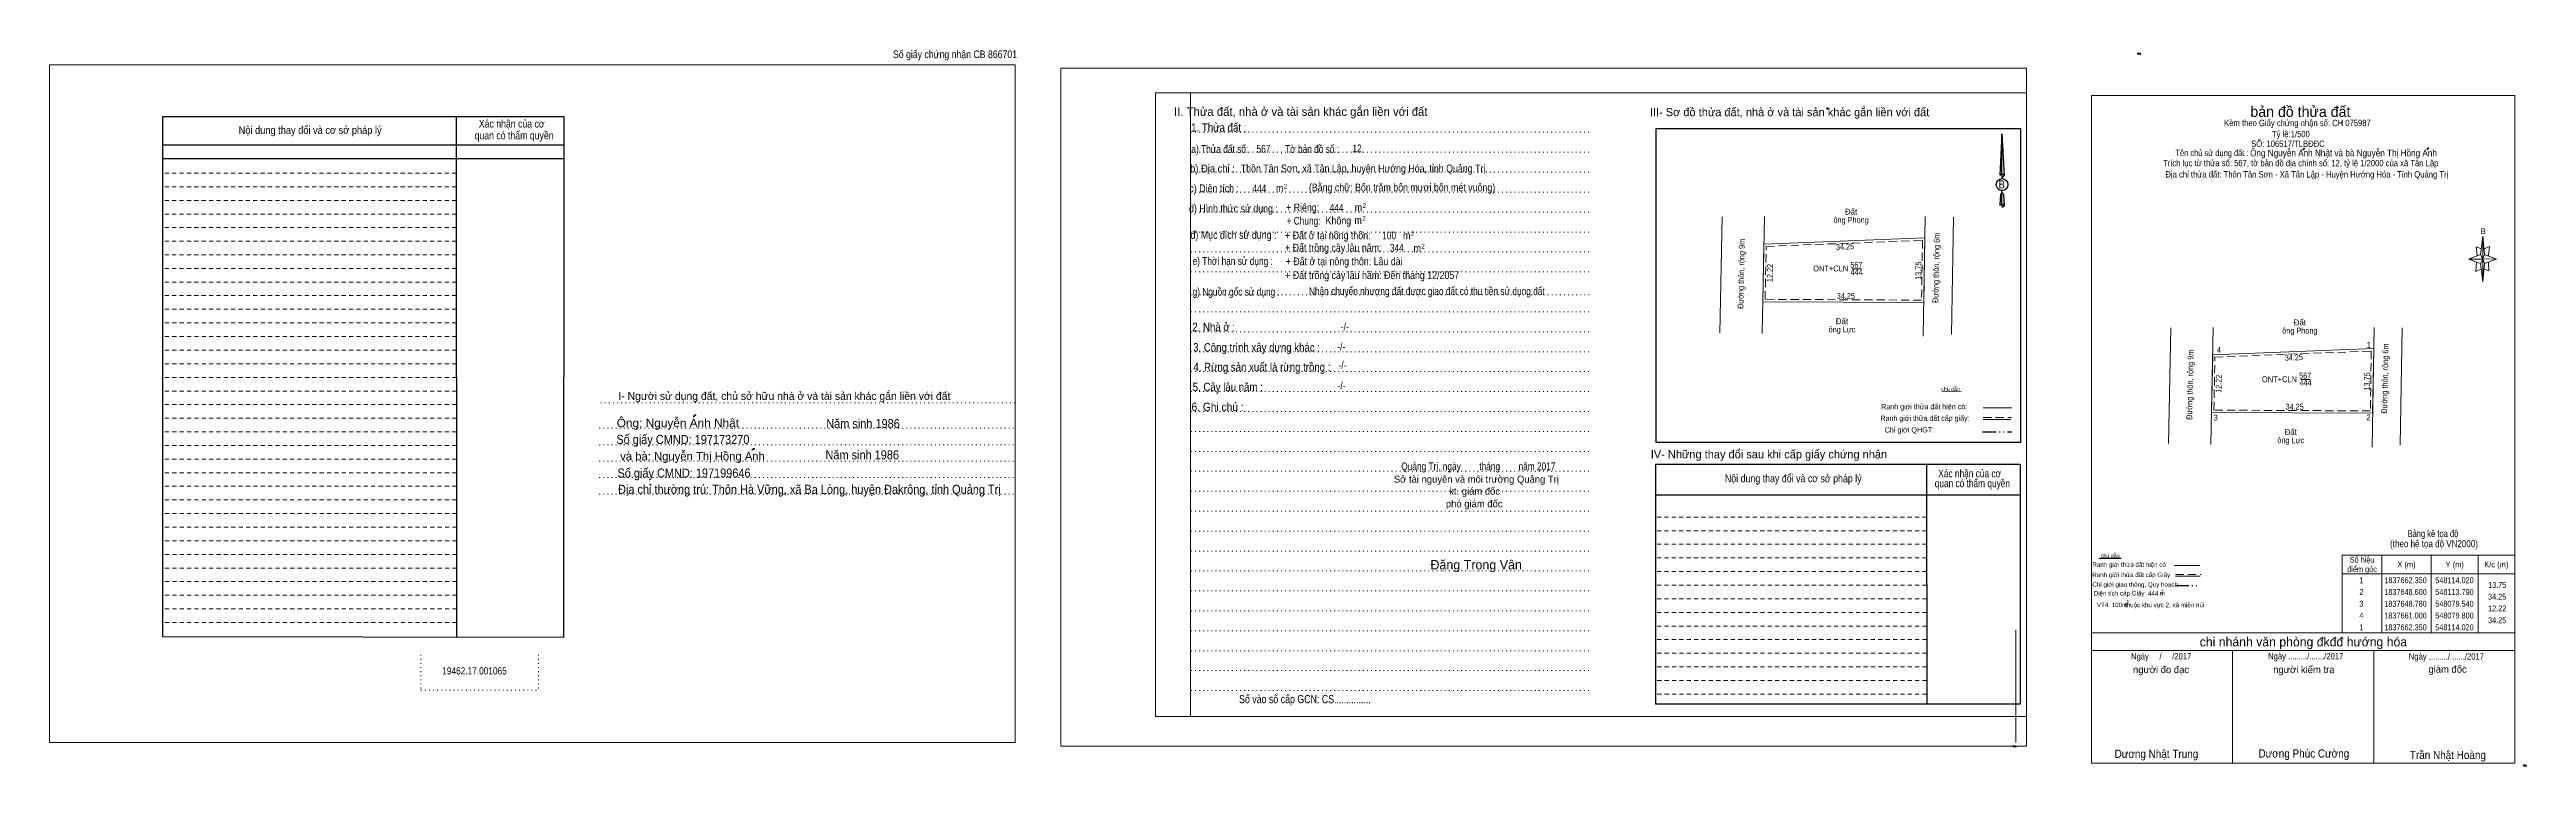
# Model space of a CAD drawing. Header units: metres. Extents: x 547620 to 548146, y 1837574 to 1837726.
import ezdxf
from ezdxf.enums import TextEntityAlignment as Align

# ---------------------------------------------------------------- set-up
doc = ezdxf.new("R2010")
doc.units = ezdxf.units.M
doc.header["$LTSCALE"] = 0.58
doc.header["$PDMODE"] = 32
doc.header["$PDSIZE"] = 0.29
for name, pattern in [('DASH_DOUBLE_DOT', [9.2, 5, -1.2, 0.3, -1.2, 0.3, -1.2]), ('DOTTED', [1.5, 0.3, -1.2]), ('MEDIUM_DASHED', [4.5, 3, -1.5]), ('SHORT_DASHED', [2.7, 1.5, -1.2])]:
    doc.linetypes.add(name, pattern=pattern)
for name, color, linetype, lineweight in [('1', 7, 'DOTTED', 13), ('16', 7, 'Continuous', 25), ('2', 7, 'SHORT_DASHED', 13), ('28', 7, 'Continuous', 25), ('34', 7, 'Continuous', 13), ('4', 7, 'Continuous', 13), ('42', 7, 'Continuous', 13), ('5', 7, 'Continuous', 13), ('63', 7, 'Continuous', 25)]:
    doc.layers.add(name, color=color, linetype=linetype, lineweight=lineweight)
for name, color, linetype in [('18', 7, 'Continuous'), ('3', 7, 'Continuous'), ('40', 7, 'Continuous'), ('6', 7, 'Continuous'), ('7', 7, 'Continuous'), ('8', 7, 'Continuous')]:
    doc.layers.add(name, color=color, linetype=linetype)

msp = doc.modelspace()

# ---------------------------------------------------------------- hatches: boundary and pattern name
at = {"layer": '34'}
for points in [[(548098.96, 1837704.58), (548099.24, 1837704.77), (548099.28, 1837704.81), (548099.3, 1837704.84), (548099.31, 1837704.87), (548099.29, 1837704.91), (548099.26, 1837704.93), (548099.2, 1837704.91), (548099.16, 1837704.88), (548099.15, 1837704.87), (548098.87, 1837704.58)], [(548125.37, 1837704.66), (548125.65, 1837704.85), (548125.69, 1837704.89), (548125.71, 1837704.92), (548125.72, 1837704.95), (548125.7, 1837704.99), (548125.67, 1837705.01), (548125.61, 1837704.99), (548125.57, 1837704.96), (548125.56, 1837704.95), (548125.28, 1837704.66)]]:
    msp.add_hatch(color=256, dxfattribs=at).paths.add_polyline_path(points)
at = {"layer": '4'}
for points in [[(547756.88, 1837647.84), (547756.98, 1837647.84), (547757.39, 1837648.11), (547757.43, 1837648.14), (547757.44, 1837648.19), (547757.43, 1837648.23), (547757.4, 1837648.26), (547757.34, 1837648.28), (547757.26, 1837648.25)], [(547769.35, 1837640.73), (547769.45, 1837640.73), (547769.86, 1837641), (547769.9, 1837641.03), (547769.91, 1837641.08), (547769.9, 1837641.12), (547769.87, 1837641.15), (547769.81, 1837641.17), (547769.73, 1837641.14)]]:
    msp.add_hatch(color=256, dxfattribs=at).paths.add_polyline_path(points)

# ---------------------------------------------------------------- linework, layer by layer
at = {"layer": '1', "linetype": 'Continuous'}
for p, q in [((547855.1, 1837716.69), (548040.2, 1837716.69)), ((547855.1, 1837716.69), (547855.1, 1837584.19)), ((548040.2, 1837716.69), (548040.2, 1837583.07)), ((548040.2, 1837716.69), (548040.2, 1837583.07)), ((548040.2, 1837716.69), (548040.2, 1837584.19)), ((547855.1, 1837584.19), (548040.2, 1837584.19))]:
    msp.add_line(p, q, dxfattribs=at)
at = {"layer": '1'}
for p, q in [((547862.6, 1837716.69), (547862.6, 1837584.19)), ((547862.6, 1837716.69), (547862.6, 1837584.19)), ((547862.68, 1837708.29), (547947.22, 1837708.29)), ((547862.68, 1837704.05), (547947.22, 1837704.05)), ((547862.68, 1837699.81), (547947.22, 1837699.81)), ((547862.68, 1837695.59), (547947.22, 1837695.59)), ((547862.68, 1837691.35), (547947.22, 1837691.35)), ((547862.68, 1837687.11), (547947.22, 1837687.11)), ((547862.68, 1837682.87), (547947.22, 1837682.87)), ((547862.68, 1837678.65), (547947.22, 1837678.65)), ((547862.78, 1837673.76), (547947.32, 1837673.76)), ((547862.68, 1837670.17), (547947.22, 1837670.17)), ((547862.68, 1837665.93), (547947.22, 1837665.93)), ((547862.68, 1837661.69), (547947.22, 1837661.69)), ((547862.68, 1837657.45), (547947.22, 1837657.45)), ((547862.68, 1837653.23), (547947.22, 1837653.23)), ((547737.24, 1837650.83), (547825.3, 1837650.83)), ((547862.68, 1837648.99), (547947.22, 1837648.99)), ((547736.94, 1837645.43), (547825, 1837645.43)), ((547736.94, 1837641.93), (547825, 1837641.93)), ((547862.68, 1837644.75), (547947.22, 1837644.75)), ((547736.94, 1837638.43), (547825, 1837638.43)), ((547862.68, 1837640.51), (547947.22, 1837640.51)), ((547736.94, 1837634.93), (547825, 1837634.93)), ((547736.94, 1837631.43), (547825, 1837631.43)), ((547862.68, 1837636.27), (547947.22, 1837636.27)), ((547862.68, 1837632.05), (547947.22, 1837632.05)), ((547862.68, 1837627.81), (547947.22, 1837627.81)), ((547862.68, 1837623.57), (547947.22, 1837623.57)), ((547862.68, 1837619.33), (547947.22, 1837619.33)), ((547862.68, 1837615.11), (547947.22, 1837615.11)), ((547862.68, 1837610.87), (547947.22, 1837610.87)), ((547862.68, 1837606.63), (547947.22, 1837606.63)), ((547862.68, 1837602.39), (547947.22, 1837602.39)), ((547699.02, 1837597.29), (547699.02, 1837589.79)), ((547724, 1837597.29), (547724, 1837589.79)), ((547862.68, 1837598.17), (547947.22, 1837598.17)), ((547699.02, 1837589.79), (547724, 1837589.79)), ((547862.68, 1837593.93), (547947.22, 1837593.93)), ((547862.68, 1837589.69), (547947.22, 1837589.69))]:
    msp.add_line(p, q, dxfattribs=at)
at = {"layer": '1', "linetype": 'Continuous'}
for points in [[(547620.1, 1837578.65), (547825.3, 1837578.65), (547825.3, 1837722.65), (547620.1, 1837722.65)], [(547620.1, 1837722.65), (547825.3, 1837722.65), (547825.3, 1837578.65), (547620.1, 1837578.65)], [(547620.1, 1837578.65), (547825.3, 1837578.65), (547825.3, 1837722.65), (547620.1, 1837722.65)], [(547835, 1837577.89), (548040.2, 1837577.89), (548040.2, 1837721.89), (547835, 1837721.89)], [(547862.6, 1837716.69), (548040.2, 1837716.69), (548040.2, 1837584.19), (547862.6, 1837584.19)], [(548114.02, 1837662.35), (548113.79, 1837648.6), (548079.54, 1837648.78), (548079.8, 1837661)]]:
    msp.add_lwpolyline(points, close=True, dxfattribs=at)
at = {"layer": '1', "linetype": 'MEDIUM_DASHED'}
msp.add_lwpolyline([(548113.51, 1837661.83), (548113.3, 1837649.1), (548080.05, 1837649.28), (548080.29, 1837660.52)], close=True, dxfattribs=at)
at = {"layer": '16'}
msp.add_line((548060.32, 1837617.72), (548055.7, 1837617.72), dxfattribs=at)
at = {"layer": '2', "linetype": 'Continuous', "lineweight": 25}
for p, q in [((547729.38, 1837711.61), (547644.1, 1837711.61)), ((547644.1, 1837711.61), (547644.1, 1837601.09)), ((547706.54, 1837711.61), (547706.56, 1837601.01)), ((547729.38, 1837705.57), (547644.22, 1837705.57)), ((547729.38, 1837702.69), (547644.22, 1837702.69))]:
    msp.add_line(p, q, dxfattribs=at)
at = {"layer": '2'}
for p, q in [((547706.54, 1837699.61), (547644.1, 1837699.61)), ((547706.54, 1837696.73), (547644.1, 1837696.73)), ((547706.54, 1837696.73), (547644.1, 1837696.73)), ((547706.54, 1837693.83), (547644.1, 1837693.83)), ((547706.54, 1837690.93), (547644.1, 1837690.93)), ((547706.54, 1837688.05), (547644.1, 1837688.05)), ((547706.54, 1837685.15), (547644.1, 1837685.15)), ((547706.54, 1837682.27), (547644.1, 1837682.27)), ((547706.54, 1837679.37), (547644.1, 1837679.37)), ((547706.54, 1837676.47), (547644.1, 1837676.47)), ((547706.54, 1837673.59), (547644.1, 1837673.59)), ((547706.56, 1837670.69), (547644.1, 1837670.69)), ((547706.56, 1837667.79), (547644.1, 1837667.79)), ((547706.56, 1837664.91), (547644.1, 1837664.91)), ((547706.56, 1837662.01), (547644.1, 1837662.01)), ((547706.56, 1837659.13), (547644.1, 1837659.13)), ((547706.56, 1837656.23), (547644.1, 1837656.23)), ((547706.56, 1837653.33), (547644.1, 1837653.33)), ((547706.56, 1837650.45), (547644.1, 1837650.45)), ((547706.56, 1837647.55), (547644.1, 1837647.55)), ((547706.56, 1837644.65), (547644.1, 1837644.65)), ((547706.56, 1837641.77), (547644.1, 1837641.77)), ((547706.56, 1837638.87), (547644.1, 1837638.87)), ((547706.56, 1837635.97), (547644.1, 1837635.97)), ((547706.56, 1837633.09), (547644.1, 1837633.09)), ((547706.56, 1837630.19), (547644.1, 1837630.19)), ((547706.58, 1837627.31), (547644.1, 1837627.31)), ((547706.58, 1837624.41), (547644.1, 1837624.41)), ((547706.58, 1837621.51), (547644.1, 1837621.51)), ((548018.98, 1837623.65), (547961.4, 1837623.65)), ((548018.98, 1837620.77), (547961.4, 1837620.77)), ((547706.58, 1837618.63), (547644.1, 1837618.63)), ((547706.58, 1837615.73), (547644.1, 1837615.73)), ((548018.98, 1837617.87), (547961.4, 1837617.87)), ((547706.58, 1837612.83), (547644.1, 1837612.83)), ((548018.98, 1837614.97), (547961.4, 1837614.97)), ((548019, 1837612.09), (547961.4, 1837612.09)), ((547706.58, 1837609.95), (547644.1, 1837609.95)), ((547706.58, 1837607.05), (547644.1, 1837607.05)), ((548019, 1837609.19), (547961.4, 1837609.19)), ((548019, 1837606.29), (547961.4, 1837606.29)), ((547706.58, 1837604.17), (547644.1, 1837604.17)), ((548019, 1837603.41), (547961.4, 1837603.41)), ((548019, 1837600.51), (547961.4, 1837600.51)), ((548019.02, 1837597.63), (547961.4, 1837597.63)), ((548019.02, 1837594.73), (547961.4, 1837594.73)), ((548019.02, 1837591.83), (547961.4, 1837591.83)), ((548019.02, 1837588.95), (547961.4, 1837588.95))]:
    msp.add_line(p, q, dxfattribs=at)
at = {"layer": '2', "linetype": 'Continuous', "lineweight": 25}
msp.add_lwpolyline([(547729.38, 1837711.61), (547729.32, 1837600.97), (547644.1, 1837601.09)], dxfattribs=at)
at = {"layer": '28'}
for p, q in [((548018.98, 1837637.69), (548019.02, 1837586.81)), ((548038.92, 1837637.69), (548038.88, 1837586.81)), ((548038.92, 1837637.69), (548038.88, 1837586.81)), ((548038.92, 1837631.23), (547961.4, 1837631.23)), ((548038.88, 1837586.81), (547961.4, 1837586.81))]:
    msp.add_line(p, q, dxfattribs=at)
at = {"layer": '28', "linetype": 'SHORT_DASHED', "lineweight": 13}
msp.add_line((548018.98, 1837626.55), (547961.4, 1837626.55), dxfattribs=at)
at = {"layer": '28'}
msp.add_lwpolyline([(548038.92, 1837637.69), (547961.4, 1837637.69), (547961.4, 1837586.81)], dxfattribs=at)
at = {"layer": '34'}
for points in [[(548098.96, 1837704.58), (548099.24, 1837704.77), (548099.28, 1837704.81), (548099.3, 1837704.84), (548099.31, 1837704.87), (548099.29, 1837704.91), (548099.26, 1837704.93), (548099.2, 1837704.91), (548099.16, 1837704.88), (548099.15, 1837704.87), (548098.87, 1837704.58)], [(548125.37, 1837704.66), (548125.65, 1837704.85), (548125.69, 1837704.89), (548125.71, 1837704.92), (548125.72, 1837704.95), (548125.7, 1837704.99), (548125.67, 1837705.01), (548125.61, 1837704.99), (548125.57, 1837704.96), (548125.56, 1837704.95), (548125.28, 1837704.66)]]:
    msp.add_lwpolyline(points, close=True, dxfattribs=at)
at = {"layer": '4'}
for points in [[(547756.88, 1837647.84), (547756.98, 1837647.84), (547757.39, 1837648.11), (547757.43, 1837648.14), (547757.44, 1837648.19), (547757.43, 1837648.23), (547757.4, 1837648.26), (547757.34, 1837648.28), (547757.26, 1837648.25)], [(547769.35, 1837640.73), (547769.45, 1837640.73), (547769.86, 1837641), (547769.9, 1837641.03), (547769.91, 1837641.08), (547769.9, 1837641.12), (547769.87, 1837641.15), (547769.81, 1837641.17), (547769.73, 1837641.14)]]:
    msp.add_lwpolyline(points, close=True, dxfattribs=at)
at = {"layer": '42'}
for p, q in [((548070.92, 1837666.78), (548070.4, 1837642.18)), ((548079.92, 1837666.85), (548079.4, 1837641.99)), ((548114.1, 1837666.84), (548113.67, 1837641.42)), ((548120.09, 1837666.74), (548119.67, 1837641.82)), ((548079.8, 1837661), (548114.02, 1837662.35)), ((548113.79, 1837648.6), (548079.54, 1837648.78))]:
    msp.add_line(p, q, dxfattribs=at)
at = {"layer": '5'}
for p, q in [((548136.7, 1837682.34), (548137.2, 1837686.24)), ((548136.7, 1837680.44), (548134.2, 1837681.34)), ((548137.6, 1837680.44), (548137.2, 1837676.54)), ((548138.5, 1837678.84), (548137.5, 1837679.24)), ((548137.6, 1837682.34), (548140.1, 1837681.34)), ((548138.4, 1837680.74), (548138.5, 1837678.84)), ((548071.7, 1837616.24), (548077.08, 1837616.24)), ((548071.9, 1837614), (548077.16, 1837614)), ((548037.94, 1837578.65), (548037.94, 1837602.55)), ((548054.04, 1837601.98), (548144.04, 1837601.98)), ((548054.04, 1837598.18), (548143.84, 1837598.18)), ((548054.04, 1837598.18), (548143.84, 1837598.18)), ((548054.04, 1837598.18), (548143.84, 1837598.18)), ((548084.04, 1837574.28), (548084.04, 1837598.18)), ((548114.04, 1837574.28), (548114.04, 1837598.18)), ((548144.04, 1837574.28), (548054.04, 1837574.28))]:
    msp.add_line(p, q, dxfattribs=at)
at = {"layer": '5', "linetype": 'DASH_DOUBLE_DOT', "lineweight": 25}
msp.add_line((548071.8, 1837612.02), (548077.04, 1837612.02), dxfattribs=at)
at = {"layer": '5', "linetype": 'MEDIUM_DASHED'}
msp.add_line((548071.9, 1837614.32), (548077.34, 1837614.32), dxfattribs=at)
at = {"layer": '5'}
for points in [[(548054.04, 1837688.01), (548054.04, 1837716.08), (548144.04, 1837716.08), (548144.04, 1837574.28), (548054.04, 1837574.28), (548054.04, 1837635.07)], [(548136.9, 1837683.54), (548135.8, 1837683.94), (548136, 1837682.04)], [(548137.5, 1837683.54), (548138.6, 1837684.04), (548138.4, 1837682.04)], [(548137.2, 1837681.34), (548136.7, 1837682.34), (548134.2, 1837681.34)], [(548135.9, 1837680.74), (548135.7, 1837678.74), (548136.8, 1837679.24)], [(548137.2, 1837681.34), (548137.6, 1837680.44), (548140.1, 1837681.34)]]:
    msp.add_lwpolyline(points, dxfattribs=at)
for points in [[(548137.2, 1837686.24), (548137.6, 1837682.34), (548137.2, 1837681.34)], [(548137.2, 1837681.34), (548134.2, 1837681.34), (548136.7, 1837682.34), (548137.6, 1837680.44), (548140.1, 1837681.34), (548137.2, 1837681.44)], [(548137.2, 1837681.34), (548137.2, 1837676.54), (548136.7, 1837680.44)]]:
    msp.add_lwpolyline(points, close=True, dxfattribs=at)
for p in [(548063.96, 1837725.02), (548064.36, 1837724.96), (548037.48, 1837577.87), (548037.88, 1837577.81), (548145.94, 1837573.78), (548146.34, 1837573.72)]:
    msp.add_point(p, dxfattribs=at)
at = {"layer": '63'}
for p, q in [((547961.48, 1837709.03), (547961.48, 1837642.39)), ((548035.02, 1837707.99), (548035.48, 1837699.15)), ((548035.02, 1837707.99), (548035.48, 1837699.15)), ((548035.02, 1837707.99), (548035.48, 1837699.15)), ((548039, 1837642.39), (548039, 1837709.03)), ((548034.64, 1837700.53), (548034.56, 1837699.17)), ((548035.02, 1837699.45), (548035.02, 1837699.11)), ((548035.02, 1837699.11), (548035.02, 1837698.85)), ((548035.02, 1837698.85), (548035.02, 1837698.51)), ((548035.02, 1837698.85), (548035.02, 1837698.51)), ((548035.02, 1837698.85), (548035.02, 1837698.51)), ((548035.02, 1837695.53), (548035.02, 1837695.93)), ((548035.02, 1837695.53), (548035.02, 1837695.93)), ((548035.02, 1837695.53), (548035.02, 1837695.93)), ((548035.02, 1837695.53), (548035.36, 1837695.05)), ((548035.02, 1837695.53), (548035.36, 1837695.05)), ((548035.02, 1837695.53), (548035.36, 1837695.05)), ((548035.36, 1837695.05), (548035.48, 1837692.73)), ((548035.36, 1837695.05), (548035.48, 1837692.73)), ((548035.36, 1837695.05), (548035.48, 1837692.73)), ((548035.48, 1837699.15), (548035.48, 1837699.17)), ((548035.02, 1837693.03), (548035.02, 1837692.69)), ((548035.02, 1837692.69), (548035.02, 1837692.43)), ((548035.48, 1837692.73), (548035.48, 1837692.75)), ((548039, 1837642.39), (547961.48, 1837642.39))]:
    msp.add_line(p, q, dxfattribs=at)
at = {"layer": '63', "lineweight": 13}
for p, q in [((547975.55, 1837690.31), (547975.03, 1837665.71)), ((547984.55, 1837690.38), (547984.03, 1837665.52)), ((548018.73, 1837690.37), (548018.3, 1837664.95)), ((548024.72, 1837690.27), (548024.3, 1837665.35)), ((547984.43, 1837684.53), (548018.65, 1837685.88)), ((548054.04, 1837688.01), (548054.04, 1837635.07)), ((548003.17, 1837679.29), (548005.1, 1837679.29)), ((548018.42, 1837672.13), (547984.17, 1837672.31)), ((548022.28, 1837653.15), (548026.32, 1837653.21)), ((548098.54, 1837655.76), (548100.47, 1837655.76)), ((548031, 1837649.73), (548037.1, 1837649.73)), ((548031.04, 1837647.25), (548036.9, 1837647.25)), ((548031.04, 1837647.25), (548036.9, 1837647.25)), ((548115.74, 1837618.48), (548115.74, 1837601.98)), ((548126.24, 1837618.48), (548126.24, 1837601.98)), ((548136.24, 1837618.48), (548136.24, 1837601.98)), ((548107.34, 1837614.48), (548144.04, 1837614.48))]:
    msp.add_line(p, q, dxfattribs=at)
at = {"layer": '63', "linetype": 'MEDIUM_DASHED', "lineweight": 13}
msp.add_line((548031.04, 1837647.69), (548037.04, 1837647.69), dxfattribs=at)
at = {"layer": '63', "linetype": 'DASH_DOUBLE_DOT'}
msp.add_line((548030.86, 1837644.65), (548037.1, 1837644.65), dxfattribs=at)
at = {"layer": '63'}
for points in [[(548039, 1837642.39), (548039, 1837709.03), (547961.48, 1837709.03)], [(548035.02, 1837699.45), (548035.02, 1837707.99), (548034.64, 1837700.53)], [(548035.02, 1837693.03), (548035.02, 1837695.53), (548034.68, 1837695.05), (548034.64, 1837694.11), (548034.56, 1837692.75)]]:
    msp.add_lwpolyline(points, dxfattribs=at)
at = {"layer": '63', "lineweight": 13}
for points in [[(548018.65, 1837685.88), (548018.42, 1837672.13), (547984.17, 1837672.31), (547984.43, 1837684.53)], [(548107.34, 1837618.48), (548144.04, 1837618.48), (548144.04, 1837601.98), (548107.34, 1837601.98)]]:
    msp.add_lwpolyline(points, close=True, dxfattribs=at)
at = {"layer": '63', "linetype": 'MEDIUM_DASHED', "lineweight": 13}
msp.add_lwpolyline([(548018.14, 1837685.36), (548017.93, 1837672.63), (547984.68, 1837672.81), (547984.92, 1837684.05)], close=True, dxfattribs=at)
at = {"layer": '63'}
msp.add_ellipse((548035.0386, 1837697.1897), major_axis=(0, 1.258), ratio=0.983453, dxfattribs=at)
for centre, start_param, end_param in [((548035.039, 1837699.1282), 1.57079633, 3.07445202), ((548035.039, 1837699.1282), 0.06714063, 1.57079633), ((548035.039, 1837699.1282), 4.71238898, 6.28318531), ((548035.039, 1837692.7077), 2.49106941, 3.07427841), ((548035.039, 1837692.7077), 1.57079633, 2.49106941), ((548035.039, 1837692.7077), 0.06714063, 1.57079633), ((548035.039, 1837692.7077), 4.71238898, 6.28318531)]:
    msp.add_ellipse(centre, major_axis=(0.4535, 0), ratio=0.655448, start_param=start_param, end_param=end_param, dxfattribs=at)
msp.add_point((547997.94, 1837713.35), dxfattribs=at)

# ---------------------------------------------------------------- texts
at = {"layer": '1'}
for s, width, p in [('ONT+CLN', 0.95, (548093.99, 1837655.21)), ('567', 0.85, (548099.455, 1837655.98)), ('444', 0.85, (548099.51, 1837654.46))]:
    msp.add_text(s, height=1.25, dxfattribs=dict(at, width=width)).set_placement(p, align=Align.CENTER)
at = {"layer": '16', "width": 0.8}
for p in [(548069.08, 1837610.3), (548061.68, 1837608.1)]:
    msp.add_text('2', height=0.8, dxfattribs=at).set_placement(p, align=Align.CENTER)
at = {"layer": '18'}
for s, height, p in [('II. Thửa đất, nhà ở và tài sản khác gắn liền với đất', 1.8, (547886, 1837711.79)), ('Sở tài nguyên và môi trường Quảng Trị', 1.5, (547923.33, 1837633.85)), ('kt. giám đốc', 1.5, (547922.96, 1837631.3)), ('phó giám đốc', 1.5, (547922.87, 1837628.63)), ('Đặng Trọng Vân', 1.98, (547923.285, 1837615.44))]:
    msp.add_text(s, height=height, dxfattribs=at).set_placement(p, align=Align.CENTER)
for s, height, width, p in [('1. Thửa đất :', 1.8, 0.85, (547868.585, 1837708.41)), ('a) Thửa đất số:              , Tờ bản đồ số : ', 1.65, 0.8, (547878.7, 1837703.93)), ('567', 1.65, 0.8, (547878.08, 1837703.97)), ('12', 1.65, 0.8, (547897.96, 1837704.05)), ('b) Địa chỉ : ', 1.65, 0.9, (547867.51, 1837699.79)), (' Thôn Tân Sơn, xã Tân Lập, huyện Hướng Hóa, tỉnh Quảng Trị.', 1.65, 0.85, (547899.245, 1837699.79)), ('c) Diện tích :                                                   ', 1.65, 0.85, (547880.895, 1837695.57)), ('444', 1.65, 0.8, (547877.19, 1837695.53)), (' m', 1.65, 0.85, (547881.275, 1837695.61)), ('2', 1, 0.75, (547882.765, 1837696.33)), ('d) Hình thức sử dụng :', 1.65, 0.85, (547871.695, 1837691.29)), ('+ Riêng: ', 1.65, 0.85, (547886.665, 1837691.51)), ('       + Chung:', 1.65, 0.8, (547884.875, 1837688.67)), ('Không', 1.65, 0.85, (547893.995, 1837688.71)), ('444', 1.65, 0.8, (547893.61, 1837691.43)), (' m', 1.65, 0.85, (547897.935, 1837688.79)), (' m', 1.65, 0.85, (547898.015, 1837691.52)), ('2', 1, 0.75, (547899.445, 1837689.51)), ('2', 1, 0.75, (547899.505, 1837692.23)), ('đ) Mục đích sử dụng :', 1.65, 0.85, (547871.705, 1837685.67)), ('+ Đất ở tại nông thôn:', 1.65, 0.85, (547891.755, 1837685.57)), ('+ Đất trồng cây lâu năm:', 1.65, 0.85, (547892.915, 1837682.95)), (' m', 1.65, 0.85, (547908.275, 1837685.55)), ('2', 1, 0.75, (547909.785, 1837686.25)), (' m', 1.65, 0.85, (547910.495, 1837682.87)), ('2', 1, 0.75, (547912.005, 1837683.57)), ('e) Thời hạn sử dụng :', 1.65, 0.8, (547871.54, 1837680.13)), ('+ Đất trồng cây lâu năm: Đến tháng 12/2057', 1.65, 0.85, (547901.185, 1837677.11)), ('+ Đất ở tại nông thôn: Lâu dài', 1.65, 0.85, (547895.22, 1837680.05)), ('g) Nguồn gốc sử dụng :', 1.65, 0.8, (547872.28, 1837673.6)), ('Nhận chuyển nhượng đất được giao đất có thu tiền sử dụng đất', 1.65, 0.8, (547912.79, 1837673.72)), ('Quảng Trị, ngày        tháng        năm 2017', 1.65, 0.8, (547923.75, 1837636.51)), ('19462.17.001065', 1.55, 0.85, (547710.415, 1837593.11)), ('Số vào sổ cấp GCN: CS...............', 1.75, 0.8, (547886.89, 1837587.01))]:
    msp.add_text(s, height=height, dxfattribs=dict(at, width=width)).set_placement(p, align=Align.CENTER)
at = {"layer": '2'}
for s, width, p in [('Xác nhận của cơ', 0.85, (547718.315, 1837709.31)), ('Xác nhận của cơ', 0.85, (547718.315, 1837709.31)), ('Nội dung thay đổi và cơ sở pháp lý', 0.9, (547675.48, 1837707.95)), ('Nội dung thay đổi và cơ sở pháp lý', 0.9, (547675.48, 1837707.95)), (' quan có thẩm quyền', 0.85, (547718.565, 1837706.81)), (' quan có thẩm quyền', 0.85, (547718.565, 1837706.81))]:
    msp.add_text(s, height=1.63, dxfattribs=dict(at, width=width)).set_placement(p, align=Align.CENTER)
at = {"layer": '28'}
for s, height, p in [('I- Người sử dụng đất, chủ sở hữu nhà ở và tài sản khác gắn liền với đất', 1.653, (547776.265, 1837651.45)), ('IV- Những thay đổi sau khi cấp giấy chứng nhận', 1.75, (547985.505, 1837639.03))]:
    msp.add_text(s, height=height, dxfattribs=at).set_placement(p, align=Align.CENTER)
for s, height, width, p in [('Năm sinh 1986', 1.93, 0.9, (547792.985, 1837645.45)), ('Số giấy CMND: 197173270', 1.93, 0.9, (547754.695, 1837642.08)), ('Số giấy CMND: 197199646', 1.93, 0.9, (547754.94, 1837634.94)), ('Năm sinh 1986', 1.93, 0.9, (547792.815, 1837638.81)), ('Xác nhận của cơ', 1.65, 0.8, (548028.155, 1837634.99)), ('Nội dung thay đổi và cơ sở pháp lý', 1.65, 0.85, (547990.67, 1837633.95)), (' quan có thẩm quyền', 1.65, 0.8, (548028.485, 1837632.89))]:
    msp.add_text(s, height=height, dxfattribs=dict(at, width=width)).set_placement(p, align=Align.CENTER)
at = {"layer": '3', "width": 0.85}
msp.add_text('(Bằng chữ: Bốn trăm bốn mươi bốn mét vuông)', height=1.65, dxfattribs=at).set_placement((547907.53, 1837695.75), align=Align.CENTER)
at = {"layer": '34', "width": 0.9}
msp.add_text('Ông Nguyễn Anh Nhật và bà Nguyễn Thị Hồng Anh', height=1.44, dxfattribs=at).set_placement((548087.76, 1837703.18))
at = {"layer": '4', "width": 1.05}
msp.add_text('Ông: Nguyễn Anh Nhật', height=1.79, dxfattribs=at).set_placement((547753.635, 1837645.65), align=Align.CENTER)
at = {"layer": '4'}
msp.add_text('và bà: Nguyễn Thị Hồng Anh', height=1.79, dxfattribs=at).set_placement((547756.74, 1837638.59), align=Align.CENTER)
at = {"layer": '40', "width": 0.85}
msp.add_text('Số giấy chứng nhận CB 866701', height=1.63, dxfattribs=at).set_placement((547812.525, 1837724.05), align=Align.CENTER)
at = {"layer": '42'}
for s, height, width, p in [('2. Nhà ở :', 1.8, 0.85, (547867.495, 1837666.04)), ('3. Công trình xây dựng khác :', 1.8, 0.85, (547876.61, 1837661.7)), ('-/-', 1.65, 0.85, (547894.615, 1837661.96)), ('-/-', 1.65, 0.85, (547895.355, 1837666.14)), ('4. Rừng sản xuất là rừng trồng :', 1.8, 0.85, (547877.745, 1837657.52)), ('-/-', 1.65, 0.85, (547894.875, 1837658.02)), ('5. Cây lâu năm :', 1.8, 0.85, (547870.49, 1837653.3)), ('-/-', 1.65, 0.85, (547894.675, 1837653.68)), ('6. Ghi chú :', 1.8, 0.9, (547868.335, 1837649.06))]:
    msp.add_text(s, height=height, dxfattribs=dict(at, width=width)).set_placement(p, align=Align.CENTER)
at = {"layer": '5'}
for s, height, width, p in [('Kèm theo Giấy chứng nhận số: CH 075987', 1.35, 0.9, (548097.82, 1837709.6)), ('SỐ: 106517/TLBĐĐC ', 1.35, 0.9, (548096.02, 1837705.19)), ('Trích lục từ thửa số: 567, tờ bản đồ địa chính số: 12, tỷ lệ 1/2000 của xã Tân Lập', 1.35, 0.9, (548098.515, 1837701.08)), ('Địa chỉ thửa đất: Thôn Tân Sơn - Xã Tân Lập - Huyện Hướng Hóa - Tỉnh Quảng Trị', 1.35, 0.9, (548099.815, 1837698.69)), ('Tên chủ sử dụng đất :', 1.35, 0.85, (548079.655, 1837703.24)), ('B', 1.25, 0.95, (548137.31, 1837686.67)), ('Ranh giới thửa đất hiện có ', 0.96, 0.9, (548062.225, 1837615.96)), ('chú dẫn', 0.7999, 1.05, (548058.01, 1837617.96)), ('Ranh giới thửa đất cấp Giấy', 0.96, 0.9, (548062.48, 1837613.8)), ('Chỉ giới giao thông, Quy hoạch', 0.96, 0.9, (548063.33, 1837611.74)), ('Diện tích cấp Giấy  444 m', 0.96, 0.9, (548062.125, 1837609.88)), (' VT4. 100m', 0.96, 0.9, (548058.245, 1837607.42)), ('thuộc khu vực 2, xã miền núi', 0.96, 0.9, (548069.58, 1837607.4)), ('Ngày     /     /2017', 1.35, 0.9, (548068.85, 1837596.3)), ('Ngày ........./......./2017', 1.35, 0.9, (548099.575, 1837596.32)), ('Ngày ........./......./2017', 1.35, 0.9, (548129.475, 1837596.28)), ('Dương Nhật Trung', 1.75, 0.9, (548067.845, 1837575.38)), ('Dương Phúc Cường', 1.75, 0.9, (548099.175, 1837575.46)), ('Trần Nhật Hoàng', 1.75, 0.9, (548129.79, 1837575.14))]:
    msp.add_text(s, height=height, dxfattribs=dict(at, width=width)).set_placement(p, align=Align.CENTER)
for s, height, p in [('bản đồ thửa đất', 2.25, (548098.445, 1837711.56)), ('chi nhánh văn phòng đkđđ hướng hóa', 1.944, (548099.085, 1837599.08)), ('người đo đạc', 1.5, (548068.825, 1837593.4)), ('người kiểm tra', 1.5, (548099.175, 1837593.4)), ('giám đốc', 1.5, (548129.725, 1837593.48))]:
    msp.add_text(s, height=height, dxfattribs=at).set_placement(p, align=Align.CENTER)
at = {"layer": '6'}
for s, width, p in [('(theo hệ tọa độ VN2000)', 0.85, (548126.835, 1837620.15)), ('Bảng kê tọa độ ', 0.8, (548126.835, 1837622.31))]:
    msp.add_text(s, height=1.5, dxfattribs=dict(at, width=width)).set_placement(p, align=Align.CENTER)
at = {"layer": '63'}
for s, height, p in [('III- Sơ đồ thửa đất, nhà ở và tài sản khác gắn liền với đất', 1.75, (547989.88, 1837711.71)), ('Đất', 1.25, (548002.96, 1837690.81)), ('Đất', 1.25, (548001.02, 1837667.53)), ('Đất', 1.25, (548098.33, 1837667.28)), ('Đất', 1.25, (548096.39, 1837644))]:
    msp.add_text(s, height=height, dxfattribs=at).set_placement(p, align=Align.CENTER)
for s, height, width, p in [('Tỷ lệ:1/500', 1.35, 0.9, (548096.42, 1837707.24)), ('B', 1.728, 0.85, (548034.965, 1837696.37)), ('ông Phong', 1.25, 0.85, (548002.96, 1837689.06)), ('ONT+CLN', 1.25, 0.95, (547998.62, 1837678.74)), ('567', 1.25, 0.85, (548004.085, 1837679.51)), ('444', 1.25, 0.85, (548004.14, 1837677.99)), ('ông Lực', 1.25, 0.9, (548001.02, 1837665.78)), ('ông Phong', 1.25, 0.85, (548098.33, 1837665.53)), ('ông Lực', 1.25, 0.9, (548096.39, 1837642.25)), ('điểm góc', 1.25, 0.9, (548111.54, 1837614.86)), ('Số hiệu', 1.25, 0.85, (548111.54, 1837616.86)), ('X (m)', 1.25, 0.95, (548120.99, 1837615.86)), ('Y (m)', 1.25, 0.95, (548131.245, 1837615.86)), ('K/c (m)', 1.25, 0.95, (548140.085, 1837615.86)), (' 2', 1.25, 0.85, (548111.195, 1837610.01)), (' 1', 1.25, 0.75, (548111.19, 1837612.51)), ('1837662.350', 1.25, 0.85, (548120.79, 1837612.51)), ('1837648.600', 1.25, 0.85, (548120.79, 1837610.01)), ('548114.020', 1.25, 0.85, (548131.19, 1837612.51)), ('548113.790', 1.25, 0.85, (548131.19, 1837610.01)), (' 4', 1.25, 0.85, (548111.19, 1837605.01)), (' 3', 1.25, 0.8, (548111.185, 1837607.51)), ('1837648.780', 1.25, 0.85, (548120.79, 1837607.51)), ('1837661.000', 1.25, 0.85, (548120.79, 1837605.01)), ('548079.540', 1.25, 0.85, (548131.19, 1837607.51)), ('548079.800', 1.25, 0.85, (548131.19, 1837605.01)), (' 1', 1.25, 0.75, (548111.19, 1837602.51)), ('1837662.350', 1.25, 0.85, (548120.79, 1837602.51)), ('548114.020', 1.25, 0.85, (548131.19, 1837602.51))]:
    msp.add_text(s, height=height, dxfattribs=dict(at, width=width)).set_placement(p, align=Align.CENTER)
for s, height, rotation, width, p in [('Đường thôn, rộng 9m', 1.25, 88.794, 0.9, (547980.2281, 1837678.1968)), ('34.25', 1.25, 2.259, 0.85, (548001.7054, 1837683.3716)), ('Đường thôn, rộng 6m', 1.25, 88.794, 0.9, (548021.6481, 1837679.4868)), ('12.22', 1.25, 88.781, 0.85, (547986.3288, 1837678.3817)), ('13.75', 1.25, 89.042, 0.85, (548017.8802, 1837678.8845)), ('34.25', 1.25, 359.699, 0.85, (548001.8417, 1837672.9106)), ('Đường thôn, rộng 6m', 1.25, 88.794, 0.9, (548117.0181, 1837655.9568)), ('Đường thôn, rộng 9m', 1.25, 88.794, 0.9, (548075.5981, 1837654.6668)), ('34.25', 1.25, 2.259, 0.85, (548097.0754, 1837659.8416)), ('12.22', 1.25, 88.781, 0.85, (548081.6988, 1837654.8517)), ('13.75', 1.25, 89.042, 0.85, (548113.2502, 1837655.3545)), ('Ranh giới thửa đất cấp giấy:', 1.123, 0.135, 0.8, (548018.6687, 1837646.9881)), ('Ranh giới thửa đất hiện có:', 1.128, 0.135, 0.8, (548018.4887, 1837649.4475)), ('34.25', 1.25, 359.699, 0.85, (548097.2117, 1837649.3806)), ('Chỉ giới QHGT:', 1.123, 0.135, 0.85, (548015.3487, 1837644.5204))]:
    msp.add_text(s, height=height, rotation=rotation, dxfattribs=dict(at, width=width)).set_placement(p, align=Align.CENTER)
for s, width, p in [(' 4', 0.85, (548081.55, 1837661.46)), (' 1', 0.75, (548113.42, 1837662.49)), (' 3', 0.8, (548080.88, 1837647.07)), (' 2', 0.85, (548113.33, 1837647.12)), ('34.25', 0.85, (548142.19, 1837609.01)), ('13.75', 0.85, (548142.19, 1837611.51)), ('34.25', 0.85, (548142.19, 1837604.01)), ('12.22', 0.85, (548142.19, 1837606.51))]:
    msp.add_text(s, height=1.25, dxfattribs=dict(at, width=width)).set_placement(p, align=Align.RIGHT)
msp.add_text('chú dẫn :', height=0.8302, rotation=359.974, dxfattribs=at).set_placement((548024.4198, 1837653.3488), align=Align.CENTER)
at = {"layer": '7', "width": 0.8}
for s, p in [('100', (547904.79, 1837685.55)), ('344', (547906.41, 1837682.91))]:
    msp.add_text(s, height=1.65, dxfattribs=at).set_placement(p, align=Align.CENTER)
at = {"layer": '8', "width": 0.9}
msp.add_text('Địa chỉ thường trú: Thôn Hà Vững, xã Ba Lòng, huyện Đakrông, tỉnh Quảng Trị', height=1.93, dxfattribs=at).set_placement((547781.575, 1837631.48), align=Align.CENTER)

doc.saveas('drawing.dxf')
